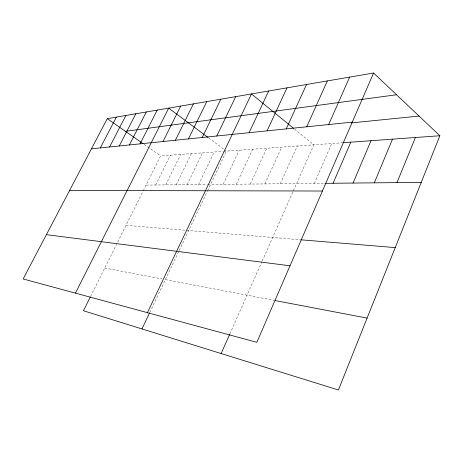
<?xml version="1.0" encoding="UTF-8"?>
<svg xmlns="http://www.w3.org/2000/svg" width="463" height="463" viewBox="0 0 463 463"><rect width="100%" height="100%" fill="white"/><g stroke="black" fill="none" stroke-linecap="round" stroke-linejoin="round"><path stroke-width="0.35" stroke-dasharray="2.31 1.74" d="M314.296 183.435L331.751 143.542M229.879 333.829L261.954 261.578M262.237 260.941L293.073 191.485M293.363 190.831L313.781 144.838L294.607 129.171M280.306 183.77L297.281 146.024M264.9 183.927L281.643 147.153M250.275 184.066L266.786 148.224M236.385 184.205L252.665 149.242M223.172 184.338L239.226 150.215M149.867 312.305L178.938 251.102M179.233 250.477L207.279 191.422M207.58 190.791L226.413 151.141L224.705 149.867M198.586 184.581L214.19 152.02M187.127 184.691L202.516 152.859M176.177 184.801L191.352 153.664M165.708 184.905L180.668 154.439M155.678 185.003L170.43 155.174M90.626 296.378L142.911 191.422M143.229 190.791L160.62 155.881L222.819 151.395M223.536 151.343L342.325 142.778M146.065 185.096L207.059 184.494M207.765 184.488L324.418 183.336M126.017 225.336L299.955 239.724M104.742 268.042L161.859 278.94M165.395 279.617L274.374 300.412M144.126 144.369L160.62 155.881M208.599 137.87L224.133 149.439"/><path stroke-width="0.69" d="M373.566 73.015L256.843 342.325L23.15 278.957L107.283 118.655L373.566 73.015L439.85 135.746L338.418 389.985L83.467 310.754L90.314 297.003M397.005 182.619L415.398 137.511M374.324 182.844L392.497 139.16M353.066 183.053L371.002 140.711M333.094 183.25L350.792 142.17M328.689 124.541L349.64 77.118M221.129 353.535L229.59 334.483M306.726 126.787L327.341 80.938M286.232 128.888L306.506 84.509M267.064 130.85L286.996 87.854M249.1 132.69L268.69 90.991M147.431 312.658L251.478 93.943L293.501 128.268M141.973 328.933L149.566 312.947M216.794 135.995L235.731 96.64M202.227 137.488L220.851 99.192M188.453 138.9L206.764 101.605M175.396 140.237L193.407 103.897M163.017 141.504L180.732 106.068M75.434 293.137L168.682 108.134L208.02 137.436M140.069 143.854L157.212 110.096M129.414 144.942L146.285 111.971M119.257 145.984L135.862 113.759M109.569 146.974L125.907 115.466M100.303 147.923L116.387 117.093M125.427 131.318L396.536 94.753M91.448 148.831L352.285 122.128M351.371 122.915L419.044 116.057M343.031 142.726L439.85 135.746M325.142 183.331L421.243 182.376M69.606 190.443L322.422 191.028M300.661 239.782L395.223 247.601M46.398 234.666L290.017 265.791M275.068 300.545L367.095 318.104M107.283 118.655L142.986 143.576"/></g></svg>
